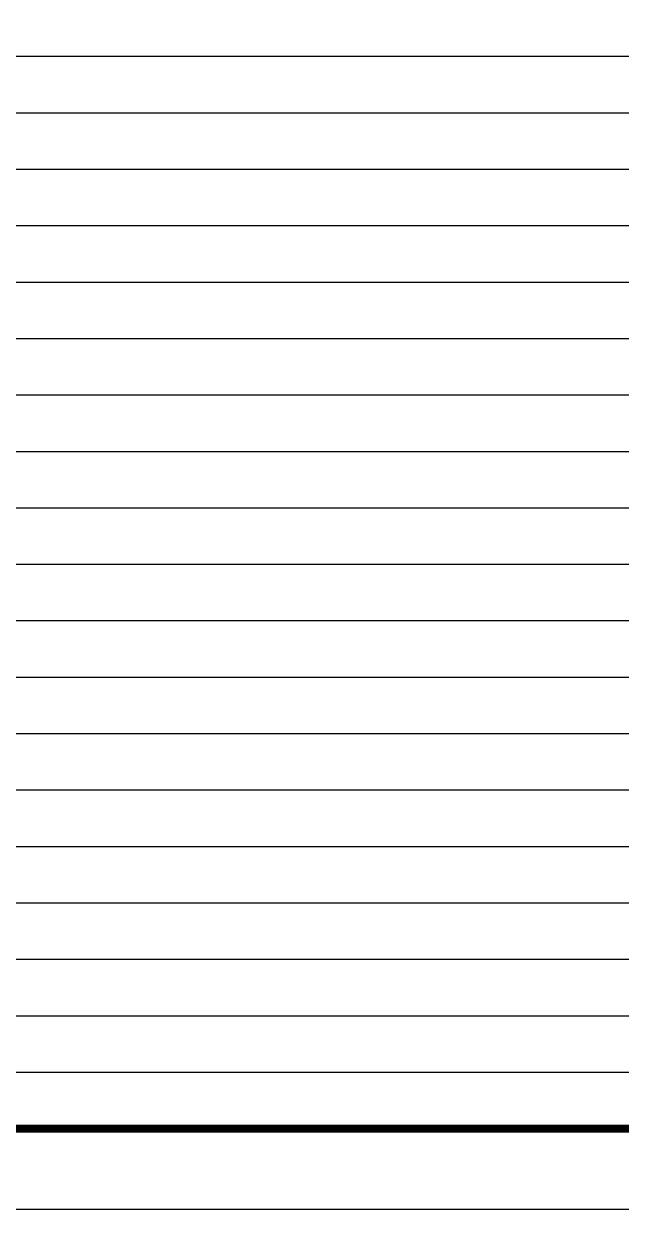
# Model space of a CAD drawing. Extents: x 5066963 to 5185393, y -485691 to -238129.
# Drawn here: x 5150221 to 5157629, y -359784 to -345081 of the extents above; entities that cross this region are included whole.
import ezdxf

# ---------------------------------------------------------------- set-up
doc = ezdxf.new("R2010")
doc.units = 0
doc.header["$LTSCALE"] = 1000
doc.header["$MEASUREMENT"] = 0
doc.layers.add('PUB_TITLE', color=4, linetype='CONTINUOUS')
doc.layers.add('图层线', color=8, linetype='CONTINUOUS')

msp = doc.modelspace()

# ---------------------------------------------------------------- linework, layer by layer
at = {"layer": 'PUB_TITLE'}
msp.add_lwpolyline([(5095824.1, -359783.9), (5179924.1, -359783.9), (5179924.1, -300383.9), (5095824.1, -300383.9)], close=True, dxfattribs=at)
at = {"layer": 'PUB_TITLE', "const_width": 100}
msp.add_lwpolyline([(5098324.1, -358783.9), (5178924.1, -358783.9), (5178924.1, -301383.9), (5098324.1, -301383.9)], close=True, dxfattribs=at)
at = {"layer": '图层线'}
for p, q in [((5098324.1, -345483.9), (5178924.1, -345483.9)), ((5098324.1, -346183.9), (5178924.1, -346183.9)), ((5098324.1, -346883.9), (5178924.1, -346883.9)), ((5098324.1, -347583.9), (5178924.1, -347583.9)), ((5098324.1, -348283.9), (5178924.1, -348283.9)), ((5098324.1, -348983.9), (5178924.1, -348983.9)), ((5098324.1, -349683.9), (5178924.1, -349683.9)), ((5098324.1, -350383.9), (5178924.1, -350383.9)), ((5098324.1, -351083.9), (5178924.1, -351083.9)), ((5098324.1, -351783.9), (5178924.1, -351783.9)), ((5098324.1, -352483.9), (5178924.1, -352483.9)), ((5098324.1, -353183.9), (5160924.1, -353183.9)), ((5098324.1, -353883.9), (5160924.1, -353883.9)), ((5098324.1, -354583.9), (5160924.1, -354583.9)), ((5098324.1, -355283.9), (5160924.1, -355283.9)), ((5098324.1, -355983.9), (5160924.1, -355983.9)), ((5098324.1, -356683.9), (5160924.1, -356683.9)), ((5098324.1, -357383.9), (5160924.1, -357383.9)), ((5098324.1, -358083.9), (5160924.1, -358083.9))]:
    msp.add_line(p, q, dxfattribs=at)

doc.saveas('drawing.dxf')
